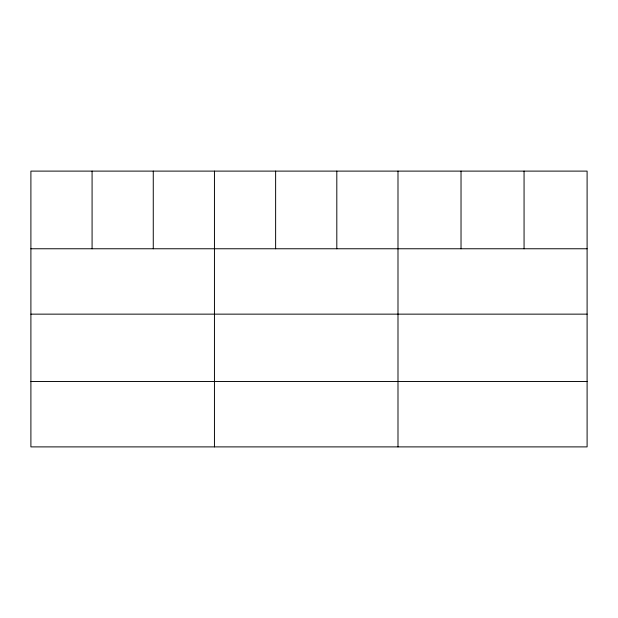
<?xml version="1.0" encoding="UTF-8"?>
<svg xmlns="http://www.w3.org/2000/svg" width="618" height="618" viewBox="0 0 618 618"><rect width="100%" height="100%" fill="white"/><g stroke="black" fill="none" stroke-linecap="round" stroke-linejoin="round"><path stroke-width="0.93" d="M587.1 314.145L587.1 171.109L30.9 171.109L30.9 446.891L587.1 446.891L587.1 314.145L30.9 314.145M30.9 248.76L587.1 248.76M30.9 381.507L587.1 381.507M524.064 171.109L524.064 248.76M461.028 171.109L461.028 248.76M397.992 171.109L397.992 446.891M336.81 171.109L336.81 248.76M275.628 171.109L275.628 248.76M214.446 171.109L214.446 446.891M153.264 171.109L153.264 248.76M92.082 171.109L92.082 248.76"/></g></svg>
